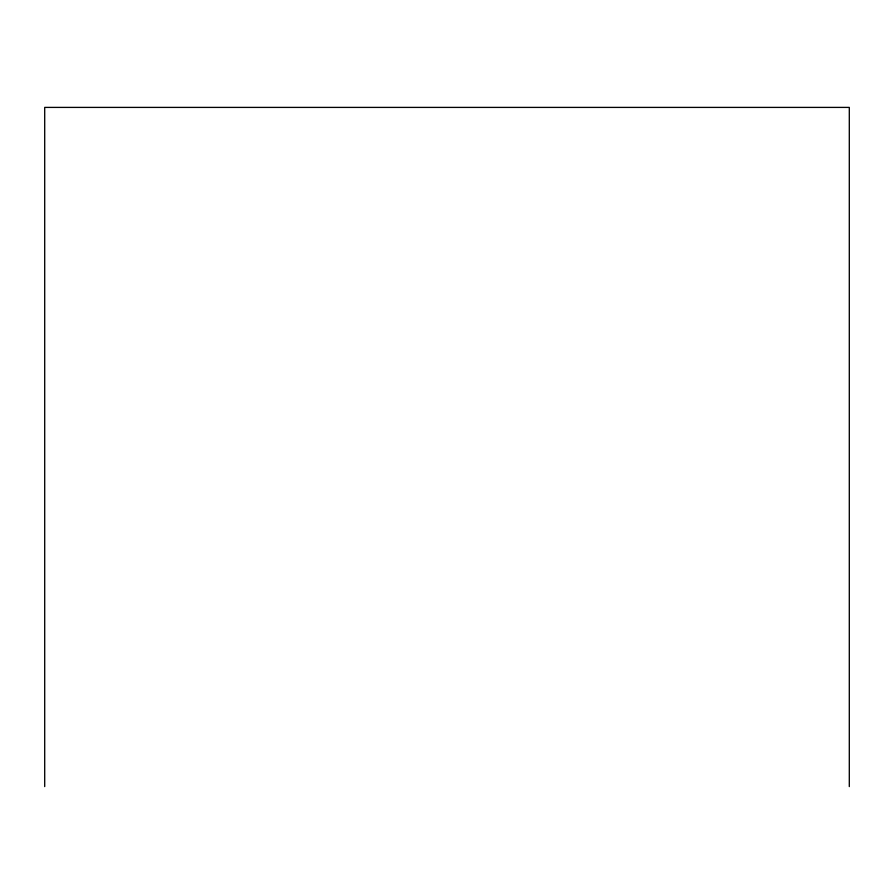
<?xml version="1.0" encoding="UTF-8"?>
<svg xmlns="http://www.w3.org/2000/svg" width="894" height="894" viewBox="0 0 894 894"><rect width="100%" height="100%" fill="white"/><g stroke="black" fill="none" stroke-linecap="round" stroke-linejoin="round"><path stroke-width="1.34" d="M849.3 786.597L849.3 107.403L44.7 107.403L44.7 786.597"/></g></svg>
